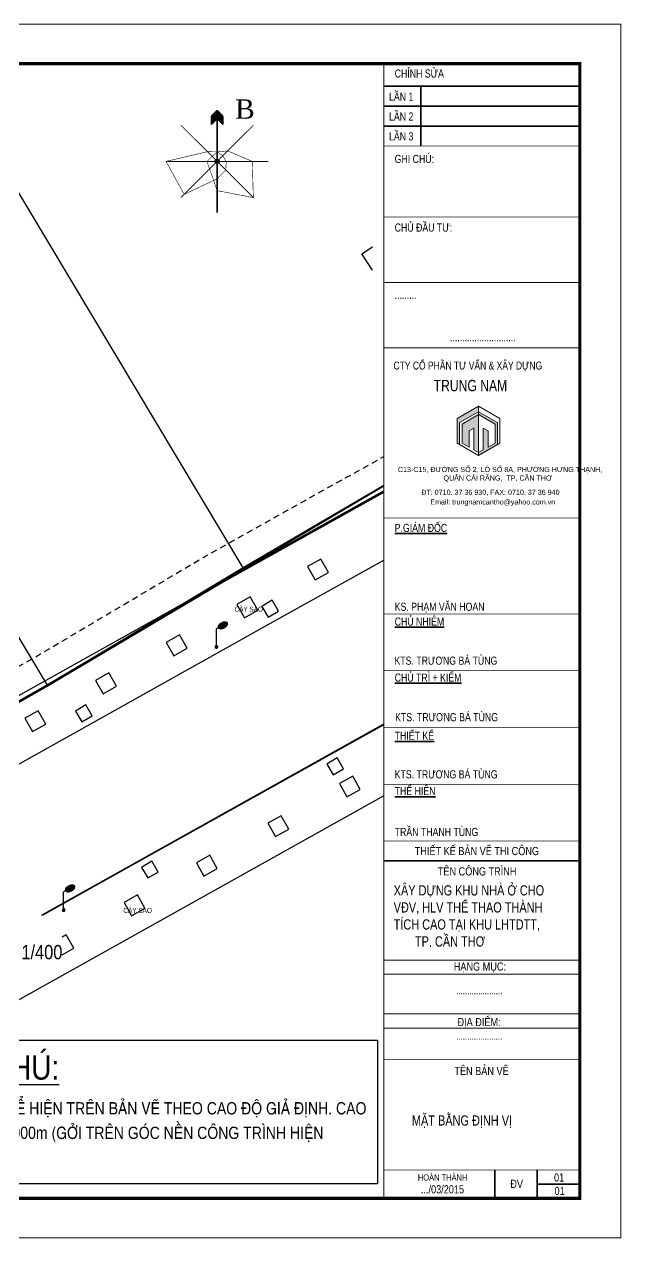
# Model space of a CAD drawing. Header units: millimetres. Extents: x 120 to 288, y 58 to 216.
# Drawn here: x 231.15 to 245.75, y 186.27 to 215.97 of the extents above; entities that cross this region are included whole.
import ezdxf

# ---------------------------------------------------------------- set-up
doc = ezdxf.new("R2010")
doc.units = ezdxf.units.MM
doc.header["$LTSCALE"] = 0.3
doc.header["$MEASUREMENT"] = 0
doc.linetypes.add('DASHDOTX2', pattern=[2, 1, -0.5, 0, -0.5])
doc.linetypes.add('DASHED2', pattern=[0.375, 0.25, -0.125])
doc.layers.get('0').update_dxf_attribs({"linetype": 'CONTINUOUS', "lineweight": 13})
doc.layers.get('DEFPOINTS').update_dxf_attribs({"linetype": 'CONTINUOUS', "lineweight": 13})
for name, color, linetype in [('HATCH1', 8, 'CONTINUOUS'), ('Ky hieu', 7, 'CONTINUOUS'), ('LAYER 1', 1, 'CONTINUOUS'), ('LAYER 7', 7, 'CONTINUOUS'), ('LAYER4', 114, 'CONTINUOUS'), ('LAYER5', 5, 'CONTINUOUS'), ('LAYER7', 7, 'CONTINUOUS'), ('TEXT', 1, 'CONTINUOUS'), ('THAY', 4, 'CONTINUOUS'), ('VB', 94, 'CONTINUOUS')]:
    doc.layers.add(name, color=color, linetype=linetype)
doc.styles.add('AVO', font='vavon.TTF')
doc.styles.add('DIM', font='vavon.TTF')
doc.styles.add('HELVE-KT', font='vhelvcn.TTF')
doc.styles.add('NHIEN', font='vhelvcn.TTF', dxfattribs={"height": 0.2})
doc.styles.add('VNI - HELVE', font='vbookmn.TTF', dxfattribs={"width": 0.8})
doc.linetypes.add('FENCELINE2', pattern='A,0.25,-0.1,[132,ltypeshp.shx,S=0.1,R=0,X=-0.1,Y=0],-0.1,1', length=1.45)

# ---------------------------------------------------------------- blocks, each defined once
blk = doc.blocks.new('Cot den')
at = {"layer": 'Ky hieu', "color": 5, "linetype": 'Continuous'}
for p, q in [((474186.05, 1112245.17), (474186.13, 1112245.23)), ((474186.13, 1112245.23), (474186.19, 1112245.25)), ((474185.96, 1112245.03), (474185.99, 1112245.09)), ((474185.96, 1112242.67), (474185.96, 1112245.03)), ((474185.99, 1112245.09), (474186.05, 1112245.17))]:
    blk.add_line(p, q, dxfattribs=at)
mesh = blk.add_polyface(dxfattribs=at)
corners = [(474186.29, 1112245.16), (474186.24, 1112245.2), (474186.32, 1112245.15), (474186.22, 1112245.22), (474186.39, 1112245.12), (474186.2, 1112245.25), (474186.43, 1112245.12), (474186.19, 1112245.29), (474186.49, 1112245.1), (474186.18, 1112245.32), (474186.53, 1112245.11), (474186.19, 1112245.36), (474186.6, 1112245.11), (474186.19, 1112245.39), (474186.63, 1112245.11), (474186.2, 1112245.43), (474186.71, 1112245.12), (474186.22, 1112245.48), (474186.77, 1112245.14), (474186.25, 1112245.53), (474186.84, 1112245.16), (474186.27, 1112245.57), (474186.9, 1112245.18), (474186.31, 1112245.62), (474186.97, 1112245.21), (474186.34, 1112245.65), (474187.02, 1112245.24), (474186.4, 1112245.7), (474187.09, 1112245.27), (474186.43, 1112245.73), (474187.12, 1112245.3), (474186.5, 1112245.78), (474187.2, 1112245.35), (474186.54, 1112245.8), (474187.23, 1112245.38), (474186.61, 1112245.84), (474187.28, 1112245.42), (474186.66, 1112245.87), (474187.31, 1112245.46), (474186.73, 1112245.9), (474187.35, 1112245.51), (474186.79, 1112245.92), (474187.38, 1112245.55), (474186.85, 1112245.94), (474187.4, 1112245.6), (474186.92, 1112245.96), (474187.42, 1112245.64), (474186.99, 1112245.97), (474187.44, 1112245.69), (474187.03, 1112245.97), (474187.44, 1112245.72), (474187.1, 1112245.97), (474187.44, 1112245.76), (474187.13, 1112245.97), (474187.43, 1112245.79), (474187.42, 1112245.82), (474187.2, 1112245.96), (474187.42, 1112245.82), (474187.4, 1112245.85), (474187.24, 1112245.96), (474187.38, 1112245.88), (474187.3, 1112245.93), (474187.33, 1112245.92)]
mesh.append_faces([[corners[k] for k in face] for face in [(0, 0, 2, 1), (1, 2, 4, 3), (3, 4, 6, 5), (5, 6, 8, 7), (7, 8, 10, 9), (9, 10, 12, 11), (11, 12, 14, 13), (13, 14, 16, 15), (15, 16, 18, 17), (17, 18, 20, 19), (19, 20, 22, 21), (21, 22, 24, 23), (23, 24, 26, 25), (25, 26, 28, 27), (27, 28, 30, 29), (29, 30, 32, 31), (31, 32, 34, 33), (33, 34, 36, 35), (35, 36, 38, 37), (37, 38, 40, 39), (39, 40, 42, 41), (41, 42, 44, 43), (43, 44, 46, 45), (45, 46, 48, 47), (47, 48, 50, 49), (49, 50, 52, 51), (51, 52, 54, 53), (53, 54, 57, 56), (56, 55, 58, 59), (59, 58, 60, 61), (61, 60, 62, 62)]], dxfattribs={"vtx0": -1, "vtx2": -1, "color": 5})
mesh = blk.add_polyface(dxfattribs=at)
corners = [(474185.87, 1112242.53), (474185.86, 1112242.54), (474185.9, 1112242.51), (474185.85, 1112242.55), (474185.91, 1112242.51), (474185.83, 1112242.57), (474185.93, 1112242.5), (474185.82, 1112242.58), (474185.94, 1112242.5), (474185.82, 1112242.59), (474185.96, 1112242.5), (474185.81, 1112242.61), (474185.98, 1112242.5), (474185.8, 1112242.62), (474186, 1112242.5), (474185.8, 1112242.64), (474186.01, 1112242.51), (474185.8, 1112242.66), (474186.03, 1112242.51), (474185.8, 1112242.67), (474186.04, 1112242.52), (474185.8, 1112242.67), (474186.06, 1112242.53), (474185.8, 1112242.69), (474186.06, 1112242.54), (474185.8, 1112242.7), (474186.08, 1112242.55), (474185.81, 1112242.72), (474186.09, 1112242.56), (474185.81, 1112242.73), (474186.11, 1112242.58), (474185.82, 1112242.75), (474186.11, 1112242.58), (474185.82, 1112242.76), (474186.12, 1112242.61), (474185.84, 1112242.78), (474186.12, 1112242.62), (474185.85, 1112242.79), (474186.13, 1112242.64), (474185.86, 1112242.8), (474186.13, 1112242.65), (474185.87, 1112242.81), (474186.13, 1112242.67), (474185.89, 1112242.82), (474186.13, 1112242.68), (474185.9, 1112242.83), (474186.13, 1112242.7), (474185.92, 1112242.83), (474186.13, 1112242.72), (474185.93, 1112242.84), (474186.12, 1112242.73), (474185.95, 1112242.84), (474186.11, 1112242.75), (474185.96, 1112242.84), (474186.11, 1112242.76), (474185.99, 1112242.84), (474186.1, 1112242.77), (474186, 1112242.84), (474186.08, 1112242.79), (474186.02, 1112242.83), (474186.07, 1112242.8), (474186.03, 1112242.83), (474186.06, 1112242.81)]
mesh.append_faces([[corners[k] for k in face] for face in [(0, 0, 2, 1), (1, 2, 4, 3), (3, 4, 6, 5), (5, 6, 8, 7), (7, 8, 10, 9), (9, 10, 12, 11), (11, 12, 14, 13), (13, 14, 16, 15), (15, 16, 18, 17), (17, 18, 20, 19), (21, 20, 22, 23), (23, 22, 24, 25), (25, 24, 26, 27), (27, 26, 28, 29), (29, 28, 30, 31), (31, 30, 32, 33), (33, 32, 34, 35), (35, 34, 36, 37), (37, 36, 38, 39), (39, 38, 40, 41), (41, 40, 42, 43), (43, 42, 44, 45), (45, 44, 46, 47), (47, 46, 48, 49), (49, 48, 50, 51), (51, 50, 52, 53), (53, 52, 54, 55), (55, 54, 56, 57), (57, 56, 58, 59), (59, 58, 60, 61), (61, 60, 62, 62)]], dxfattribs={"vtx0": -1, "vtx2": -1, "color": 5})
blk = doc.blocks.new('mt')
at = {"layer": 'LAYER4'}
for points, const_width in [([(0, 29.71), (-3.38, 26.24)], 0.81), ([(0, 29.71), (0, -29.71)], 1.13), ([(0, 29.71), (3.38, 26.24)], 0.81), ([(-21.01, -21.01), (21.01, 21.01)], 0.486), ([(-21.01, 21.01), (21.01, -21.01)], 0.486), ([(-3.38, 26.24), (-3.38, 21.38)], 0.81), ([(0, 24.85), (-3.38, 21.38)], 0.81), ([(0, 24.85), (3.38, 21.38)], 0.81), ([(3.38, 26.24), (3.38, 21.38)], 0.81), ([(-29.71, 0), (29.71, 0)], 0.486)]:
    blk.add_lwpolyline(points, dxfattribs=dict(at, const_width=const_width))
at = {"layer": 'LAYER4', "const_width": 0.324}
for points in [[(-29.71, 0), (-5.66, 5.66), (0, 5.55), (3.31, 3.31), (5.3, 0), (5, -5), (0, -10.1), (-19.16, -19.16)], [(20.42, 0), (6.11, 6.11), (0, 5.55), (-2.9, 2.9), (-5.92, 0), (0, -16.99), (21.01, -21.01)]]:
    blk.add_lwpolyline(points, close=True, dxfattribs=at)
at = {"layer": 'LAYER4'}
blk.add_circle((0, 0), 1.18, dxfattribs=at)
for points in [[(-3.38, 21.38), (-3.38, 26.24), (0, 24.85), (0, 29.71)], [(3.38, 21.38), (3.38, 26.24), (0, 24.85), (0, 29.71)]]:
    blk.add_solid(points, dxfattribs=at)
at = {"layer": 'LAYER4', "insert": (10.48, 36.05), "char_height": 11.25, "width": 19.3468, "attachment_point": 1, "rotation": 359.94873, "style": 'AVO'}
blk.add_mtext('{\\fRomantic|b0|i0|c2|p2;B}', dxfattribs=at)

msp = doc.modelspace()

# ---------------------------------------------------------------- hatches: boundary and pattern name
at = {"linetype": 'Continuous', "ltscale": 0.08}
h = msp.add_hatch(color=8, dxfattribs=at)
h.paths.add_polyline_path([(242.27016, 206.48964), (242.27016, 206.62325), (241.74948, 206.32263), (241.74948, 205.72139), (241.80733, 205.68799), (241.80733, 206.22242)])
h.paths.add_polyline_path([(242.27016, 206.42284), (241.86518, 206.18902), (241.86518, 205.72139), (242.03875, 205.62119), (242.03875, 206.02201), (242.15446, 206.08882), (242.15446, 205.55438), (242.27016, 205.48758)])
msp.add_hatch(color=8, dxfattribs=at).paths.add_polyline_path([(242.50158, 206.02201), (242.38587, 206.08882), (242.38587, 205.55438), (242.27016, 205.48758), (242.27016, 205.42077), (242.733, 205.68799), (242.733, 206.22242), (242.27016, 206.48964), (242.27016, 206.42284), (242.67514, 206.18902), (242.67514, 205.72139), (242.50158, 205.62119)])

# ---------------------------------------------------------------- linework, layer by layer
for p, q in [((242.27016, 206.48964), (241.80733, 206.22242)), ((242.27016, 206.42284), (241.86518, 206.18902)), ((242.27016, 206.62325), (242.27016, 206.48964)), ((242.27016, 206.62325), (242.27016, 205.42077)), ((242.27016, 206.48964), (242.733, 206.22242)), ((242.27016, 206.42284), (242.27016, 205.48758)), ((242.27016, 206.42284), (242.67514, 206.18902)), ((241.80733, 206.22242), (241.80733, 205.68799)), ((241.86518, 206.18902), (241.86518, 205.72139)), ((242.67514, 206.18902), (242.67514, 205.72139)), ((242.733, 206.22242), (242.733, 205.68799)), ((242.03875, 206.02201), (242.15446, 206.08882)), ((242.03875, 206.02201), (242.03875, 205.62119)), ((242.15446, 206.08882), (242.15446, 205.55438)), ((242.50158, 206.02201), (242.38587, 206.08882)), ((242.38587, 206.08882), (242.38587, 205.55438)), ((242.50158, 206.02201), (242.50158, 205.62119))]:
    msp.add_line(p, q, dxfattribs=at)
msp.add_lwpolyline([(241.74948, 205.72139), (242.27016, 205.42077), (242.79085, 205.72139), (242.79085, 206.32263), (242.27016, 206.62325), (241.74948, 206.32263)], close=True, dxfattribs=at)
for points in [[(241.86518, 205.72139), (242.03875, 205.62119)], [(242.15446, 205.55438), (242.27016, 205.48758)], [(242.38587, 205.55438), (242.27016, 205.48758)], [(242.67514, 205.72139), (242.50158, 205.62119)]]:
    msp.add_lwpolyline(points, dxfattribs=at)
for points in [[(239.94924, 193.06809), (244.74885, 193.06809)], [(239.94924, 192.7209), (244.74885, 192.7209)], [(239.94924, 191.74861), (244.74885, 191.74861)], [(239.94924, 191.40142), (244.74885, 191.40142)]]:
    msp.add_lwpolyline(points)
at = {"layer": 'DEFPOINTS', "linetype": 'Continuous', "ltscale": 0.08}
msp.add_lwpolyline([(203.74885, 186.27263), (245.74885, 186.27263), (245.74885, 215.97263), (203.74885, 215.97263)], close=True, dxfattribs=at)
at = {"layer": 'HATCH1', "linetype": 'FENCELINE2'}
for points in [[(239.94924, 204.68257), (236.5113, 202.66512), (231.72418, 199.79324), (222.62095, 215.01008)], [(236.5113, 202.66512), (229.12111, 215.01008)]]:
    msp.add_lwpolyline(points, dxfattribs=at)
at = {"layer": 'HATCH1', "ltscale": 5}
for points in [[(239.94924, 204.66897), (231.72418, 199.79324), (222.62095, 215.01008)], [(239.67385, 209.95695), (239.4147, 210.35663), (239.67385, 210.52466)], [(239.94924, 204.53368), (229.26167, 198.56465), (229.26167, 198.56465), (229.26167, 198.56465)], [(205.54885, 201.18647), (207.6813, 197.49484), (210.29692, 192.99208), (211.64881, 190.67505), (212.8484, 189.44384), (213.96808, 188.91171), (214.86674, 188.96029), (215.82635, 189.37899), (218.96558, 191.12536), (232.76634, 198.83916), (237.32708, 201.39955), (239.94924, 202.85597)], [(231.57489, 194.1676), (239.94924, 198.85146)], [(239.94924, 198.8233), (238.60477, 198.07427), (234.06945, 195.54705), (231.60638, 194.1676)], [(239.94924, 197.08856), (230.46902, 191.79383)]]:
    msp.add_lwpolyline(points, dxfattribs=at)
at = {"layer": 'HATCH1'}
for points in [[(205.54885, 201.18647), (207.6813, 197.49484), (210.29692, 192.99208), (211.64881, 190.67505), (212.8484, 189.44384), (213.96808, 188.91171), (214.86674, 188.96029), (215.82635, 189.37899), (218.96558, 191.12536), (232.76634, 198.83916), (237.32708, 201.39955), (239.94924, 202.85597)], [(226.76003, 196.96951), (226.76003, 196.96951), (231.72418, 199.79324)], [(239.94924, 198.8233), (238.60477, 198.07427), (234.06945, 195.54705), (231.60638, 194.1676)], [(232.08136, 193.19716), (232.36311, 193.35588), (232.17906, 193.68261), (232.08136, 193.62757)]]:
    msp.add_lwpolyline(points, dxfattribs=at)
for points in [[(238.27025, 202.3728), (238.59698, 202.55685), (238.41293, 202.88358), (238.0862, 202.69953)], [(236.54086, 201.44449), (236.86759, 201.62854), (236.68354, 201.95527), (236.35681, 201.77122)], [(237.12251, 201.46301), (237.37444, 201.60809), (237.2191, 201.87685), (236.96848, 201.72059)], [(234.81146, 200.51618), (235.1382, 200.70023), (234.95415, 201.02696), (234.62742, 200.84291)], [(233.08207, 199.58787), (233.4088, 199.77192), (233.22476, 200.09866), (232.89802, 199.91461)], [(232.56177, 198.90261), (232.8137, 199.04769), (232.65835, 199.31645), (232.40774, 199.16019)], [(231.35268, 198.65957), (231.67941, 198.84362), (231.49536, 199.17035), (231.16863, 198.9863)], [(238.71194, 197.60467), (238.96387, 197.74974), (238.80852, 198.0185), (238.55791, 197.86225)], [(239.04933, 197.05986), (239.37606, 197.24391), (239.19201, 197.57064), (238.86528, 197.38659)], [(237.29941, 196.09138), (237.62614, 196.27543), (237.44209, 196.60217), (237.11536, 196.41812)], [(234.17662, 195.07744), (234.42855, 195.22252), (234.27321, 195.49128), (234.02259, 195.33503)], [(235.55017, 195.12171), (235.8769, 195.30576), (235.69285, 195.63249), (235.36612, 195.44844)], [(233.77919, 194.15301), (234.10592, 194.33706), (233.92188, 194.6638), (233.59514, 194.47975)]]:
    msp.add_lwpolyline(points, close=True, dxfattribs=at)
at = {"layer": 'LAYER 1', "linetype": 'DASHED2', "lineweight": -2, "ltscale": 2, "flags": 128}
msp.add_lwpolyline([(205.54885, 206.16802), (214.48021, 190.83992), (216.07384, 191.79244), (225.68494, 197.16461), (226.36969, 197.61033), (228.95422, 199.08047), (231.34751, 200.44183), (233.48042, 201.7062), (235.20971, 202.7313), (235.52051, 202.91554), (235.62041, 202.97507), (236.20577, 203.302), (237.50729, 204.0289), (238.91874, 204.81719), (239.94924, 205.39273)], dxfattribs=at)
at = {"layer": 'LAYER 1', "lineweight": -2, "ltscale": 0.08}
msp.add_lwpolyline([(228.36941, 191.11022), (239.79339, 191.11022), (239.79339, 187.59476), (228.36941, 187.59476)], close=True, dxfattribs=at)
at = {"layer": 'LAYER 7', "lineweight": 35}
for points in [[(239.94924, 214.45458), (244.74885, 214.45458)], [(240.85304, 212.9964), (240.85304, 214.45458)], [(239.94924, 213.96852), (244.74885, 213.96852)], [(239.94924, 213.48246), (244.74885, 213.48246)], [(239.94924, 195.49821), (244.74885, 195.49821)], [(242.66573, 187.92955), (242.66573, 187.23517)], [(243.70729, 187.92955), (243.70729, 187.92955), (243.70729, 187.23517)], [(243.70729, 187.58236), (244.74885, 187.58236)]]:
    msp.add_lwpolyline(points, dxfattribs=at)
at = {"layer": 'LAYER7', "linetype": 'Continuous', "const_width": 0.08}
msp.add_lwpolyline([(244.74885, 215.01008), (205.54885, 215.01008), (205.54885, 187.23517), (244.74885, 187.23517)], close=True, dxfattribs=at)
at = {"layer": 'LAYER7', "const_width": 0.02777}
msp.add_lwpolyline([(244.74885, 215.01008), (239.94924, 215.01008), (239.94924, 187.23517), (244.74885, 187.23517)], close=True, dxfattribs=at)
at = {"layer": 'LAYER7'}
for points, const_width in [([(239.94924, 212.9964), (244.74885, 212.9964)], 0.01736), ([(239.94924, 211.25247), (244.74885, 211.25247)], 0.01736), ([(239.94924, 209.65235), (244.74885, 209.65235)], 0.01736), ([(239.94924, 208.05242), (244.74885, 208.05242)], 0.02123), ([(239.94924, 203.88618), (244.74885, 203.88618)], 0.01736), ([(239.94924, 201.53925), (244.74885, 201.53925)], 0.01736), ([(239.94924, 200.15051), (244.74885, 200.15051)], 0.01736), ([(239.94924, 198.76176), (244.74885, 198.76176)], 0.01736), ([(239.94924, 197.37302), (244.74885, 197.37302)], 0.01736), ([(239.94924, 195.98427), (244.74885, 195.98427)], 0.01736), ([(239.94924, 190.6376), (244.74885, 190.6376)], 0.01736), ([(239.94924, 187.92955), (244.74885, 187.92955)], 0.01736)]:
    msp.add_lwpolyline(points, dxfattribs=dict(at, const_width=const_width))
at = {"layer": 'THAY', "linetype": 'DASHDOTX2', "lineweight": -2, "const_width": 0.0625, "flags": 128}
msp.add_lwpolyline([(214.21401, 189.80705), (216.44928, 191.14308), (226.07292, 196.52226), (226.76003, 196.96951), (229.32505, 198.42856), (231.72418, 199.79324), (233.86287, 201.06103), (235.59216, 202.08614), (235.90369, 202.27081), (235.9953, 202.3254), (236.57148, 202.6472), (237.873, 203.3741), (239.28444, 204.16239), (239.94924, 204.53368)], dxfattribs=at)

# ---------------------------------------------------------------- block references
at = {"layer": 'HATCH1', "xscale": 0.1840123527836113, "yscale": 0.1840123529109405, "zscale": 0.1840123527934577}
for p in [(-87020.21973, -204465.65883), (-87023.95799, -204472.09717)]:
    msp.add_blockref('Cot den', p, dxfattribs=at)
at = {"layer": 'VB', "linetype": 'Continuous', "ltscale": 0.08, "xscale": 0.04212000000116234, "yscale": 0.04212000007973415, "zscale": 0.04212}
msp.add_blockref('mt', (235.87281, 212.61577), dxfattribs=at)

# ---------------------------------------------------------------- texts
at = {"layer": 'HATCH1', "style": 'DIM', "width": 0.75}
for p in [(236.29722, 201.59416), (233.57884, 194.22082)]:
    msp.add_text('CAÂY SAO', height=0.125001, dxfattribs=at).set_placement(p)
at = {"layer": 'LAYER 1', "linetype": 'Continuous', "ltscale": 0.4, "insert": (224.32461, 193.53799), "char_height": 0.2, "width": 10.8090428, "attachment_point": 1, "style": 'HELVE-KT'}
msp.add_mtext('{\\H2.25x;MAËT BAÈNG \\fArial|b0|i0|c0|p34;ĐỊNH VỊ}  {\\H1.75x;TL : 1/400}', dxfattribs=at)
at = {"layer": 'LAYER 7', "lineweight": 35, "attachment_point": 1, "style": 'VNI - HELVE'}
for s, insert, char_height, width in [('CHÆNH SÖÛA', (240.21705, 214.86776), 0.2, 5.3196514), ('LAÀN 1', (240.07939, 214.30139), 0.2, 5.3196514), ('LAÀN 2', (240.07939, 213.81533), 0.2, 5.3196514), ('LAÀN 3', (240.07939, 213.32927), 0.2, 5.3196514), ('GHI CHUÙ:', (240.21705, 212.77607), 0.2, 5.3196514), ('CHUÛ ÑAÀU TÖ:', (240.21705, 211.09676), 0.2, 5.3196514), ('.........', (240.21705, 209.45082), 0.2, 5.3196514), ('...........................', (241.57148, 208.41369), 0.2, 5.3196514), ('{\\LP.GIAÙM ÑOÁC}', (240.21705, 203.7455), 0.2, 5.3196514), ('KS. PHAÏM VAÊN HOAN', (240.21705, 201.81711), 0.2, 5.3196514), ('{\\LCHUÛ NHIEÄM}', (240.21705, 201.45279), 0.2, 5.3196514), ('KTS. TRÖÔNG BAÙ TUØNG', (240.21173, 200.49698), 0.2, 5.3196514), ('{\\LCHUÛ TRÌ + KIEÅM}', (240.21705, 200.08217), 0.2, 5.3196514), ('KTS. TRÖÔNG BAÙ TUØNG', (240.22768, 199.11355), 0.2, 5.3196514), ('{\\LTHIEÁT KEÁ}', (240.21705, 198.65892), 0.2, 5.3196514), ('KTS. TRÖÔNG BAÙ TUØNG', (240.21705, 197.71418), 0.2, 5.3196514), ('{\\LTHEÅ HIEÄN}', (240.21705, 197.30581), 0.2, 5.3196514), ('TRAÀN THANH TUØNG', (240.21705, 196.30418), 0.2, 5.3196514), ('{\\fVNI-Helve|b0|i0|c0|p2;THIEÁT KEÁ BAÛN VEÕ THI COÂNG}', (240.70715, 195.83732), 0.2, 5.3196514), ('{\\fVNI-Helve|b0|i0|c0|p2;TEÂN COÂNG TRÌNH}', (241.27285, 195.33935), 0.2, 5.3196514), ('XAÂY DÖÏNG KHU NHAØ ÔÛ CHO\\PVÑV, HLV THEÅ THAO THAØNH \\PTÍCH CAO TAÏI KHU LHTDTT, \\P       TP. CAÀN THÔ', (240.19222, 194.89942), 0.25, 7.090827), ('{\\fVNI-Helve|b0|i0|c0|p2;HAÏNG MUÏC:}', (241.66276, 193.00982), 0.2, 5.3196514), ('{\\fVNI-Helve|b0|i0|c0|p2;.....................}', (241.7204, 192.40522), 0.1735932, 5.3196514), ('{\\fVNI-Helve|b0|i0|c0|p2;ÑÒA ÑIEÅM:}', (241.75383, 191.65118), 0.2, 5.3196514), ('{\\fVNI-Helve|b0|i0|c0|p2;.....................}', (241.7204, 191.29421), 0.1735932, 5.3196514), ('{\\fVNI-Helve|b0|i0|c0|p2;TEÂN BAÛN VEÕ}', (241.67827, 190.45411), 0.2, 5.3196514), ('MAËT BAÈNG ÑÒNH VÒ', (240.63852, 189.26714), 0.25, 5.3196514), ('{\\fVNI-Helve|b0|i0|c0|p2;HOAØN THAØNH}', (240.78457, 187.82212), 0.15, 5.3196514), ('{\\fVNI-Helve|b0|i0|c0|p2;01}', (244.11666, 187.84731), 0.2, 5.3196514), ('{\\fVNI-Helve|b0|i0|c0|p2;.../03/2015}', (240.85876, 187.55766), 0.2, 5.3196514), ('{\\fVNI-Helve|b0|i0|c0|p2;ÑV}', (243.04692, 187.69137), 0.2, 5.3196514), ('{\\fVNI-Helve|b0|i0|c0|p2;01}', (244.12932, 187.51887), 0.2, 5.3196514)]:
    msp.add_mtext(s, dxfattribs=dict(at, insert=insert, char_height=char_height, width=width))
at = {"layer": 'LAYER5', "attachment_point": 1, "style": 'VNI - HELVE'}
for s, insert, char_height, width in [('{\\H0.9774x;CTY COÅ PHAÀN TÖ VAÁN & XAÂY DÖÏNG} ', (240.18835, 207.71705), 0.1989111, 4.6798446), ('TRUNG NAM', (241.17089, 207.26906), 0.277749, 3.5929619), ('{\\fVNI-Helve|b0|i0|c0|p2;C13-C15, ÑÖÔØNG SOÁ 2, LOÂ SOÁ 8A, PHÖÔØNG HÖNG THAÏNH, \\P                       QUAÄN CAÙI RAÊNG,  TP. CAÀN THÔ}', (240.29574, 205.13816), 0.1249871, 8.0241984), ('{\\fVNI-Helve|b0|i0|c0|p2;ÑT: 0710. 37 36 930, FAX: 0710. 37 36 940}', (240.86778, 204.58019), 0.1249871, 8.0241984), ('{\\fVNI-Helve|b0|i0|c0|p2;Email: trungnamcantho@yahoo.com.vn}', (241.08997, 204.34382), 0.1249871, 8.0241984)]:
    msp.add_mtext(s, dxfattribs=dict(at, insert=insert, char_height=char_height, width=width))
at = {"layer": 'TEXT', "ltscale": 5, "insert": (228.91781, 190.74058), "char_height": 0.45, "width": 10.8213848, "attachment_point": 1, "style": 'NHIEN'}
msp.add_mtext('{\\H1.333x;\\LGHI CHUÙ: }\\PC{\\H0.6667x;AO ÑOÄ THEÅ HIEÄN TREÂN BAÛN VEÕ THEO CAO ÑOÄ GIAÛ ÑÒNH. CAO ÑOÄ GÔÛI %%P 0.000m (GÔÛI TREÂN GOÙC NEÀN COÂNG TRÌNH HIEÄN TRAÏNG)}', dxfattribs=at)

doc.saveas('drawing.dxf')
